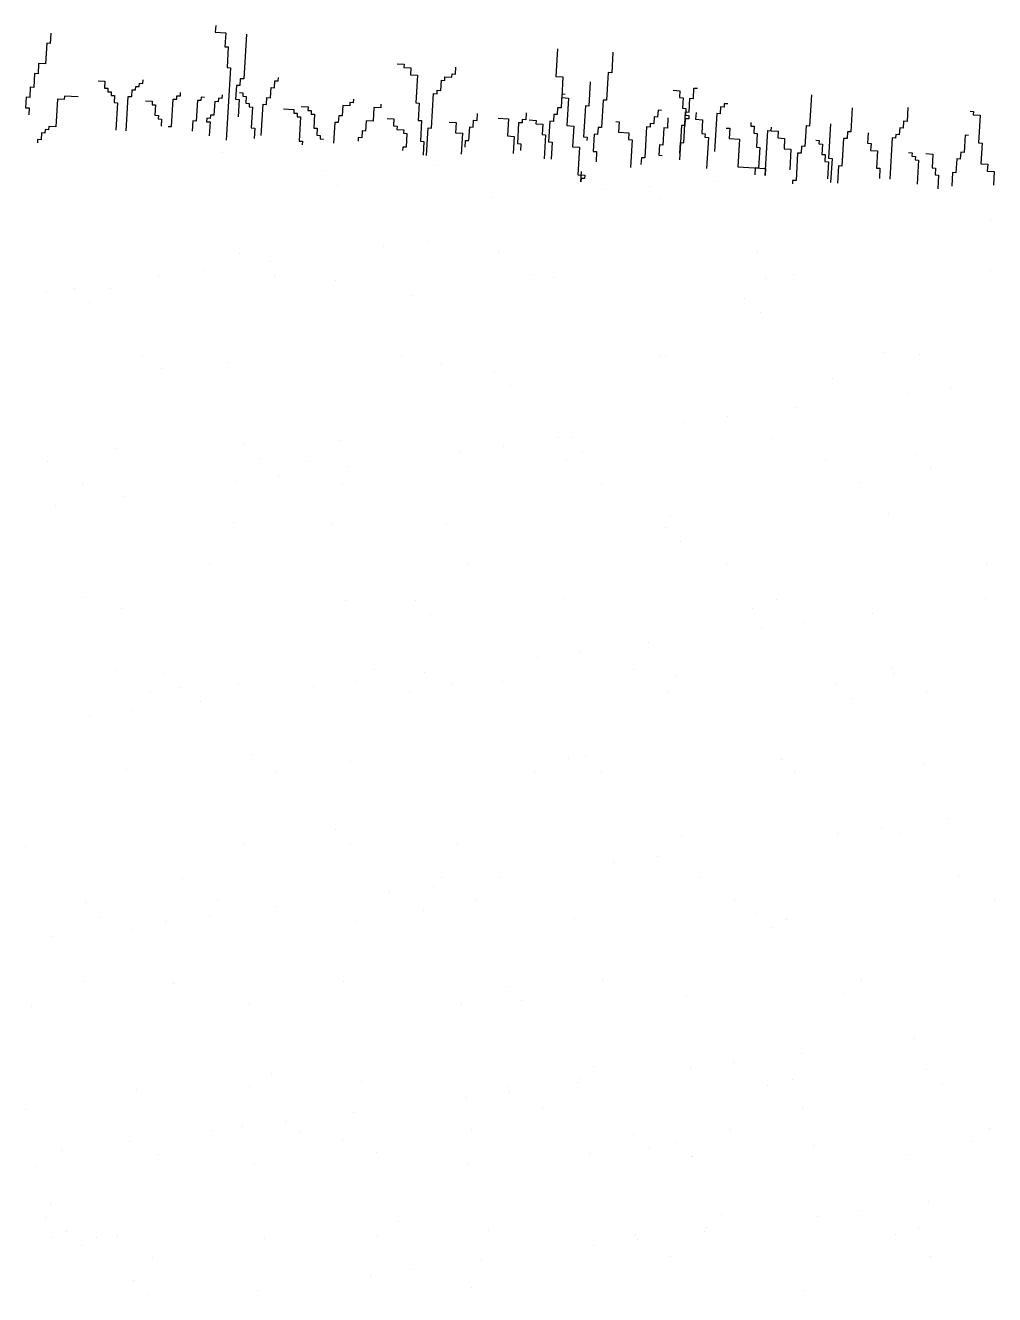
# Model space of a CAD drawing. Extents: x -45948 to -32738, y 12741 to 19047.
# Drawn here: x -41128.9 to -40895.9, y 17492.4 to 17797.6 of the extents above; entities that cross this region are included whole.
import ezdxf

# ---------------------------------------------------------------- set-up
doc = ezdxf.new("R2010")
doc.units = 0
doc.layers.add('TREE', color=3, linetype='CONTINUOUS')

msp = doc.modelspace()

# ---------------------------------------------------------------- linework, layer by layer
at = {"layer": 'TREE', "linetype": 'CONTINUOUS'}
for p, q in [((-41083.13928, 17797.57539), (-41083.23674, 17795.91641)), ((-41122.77156, 17795.74231), (-41122.91776, 17793.25384)), ((-41083.23674, 17795.91641), (-41080.74509, 17795.77002)), ((-41080.74509, 17795.77002), (-41080.94, 17792.45235)), ((-41075.76119, 17795.47722), (-41076.39467, 17784.6947)), ((-41123.74871, 17793.30265), (-41124.04107, 17788.32629)), ((-41122.91776, 17793.25384), (-41123.74871, 17793.30265)), ((-41080.94, 17792.45235), (-41080.10906, 17792.40353)), ((-41080.10906, 17792.40353), (-41080.40144, 17787.42687)), ((-41000.95754, 17791.91485), (-41001.34737, 17785.2795)), ((-40987.66774, 17791.13407), (-40987.96012, 17786.15741)), ((-41125.70237, 17788.42389), (-41125.84856, 17785.93542)), ((-41124.04107, 17788.32629), (-41125.70237, 17788.42389)), ((-41079.57108, 17787.37809), (-41080.59438, 17769.96022)), ((-41080.40144, 17787.42687), (-41079.57108, 17787.37809)), ((-41039.50676, 17788.35343), (-41037.84546, 17788.25583)), ((-41037.84546, 17788.25583), (-41037.89418, 17787.42663)), ((-41037.89418, 17787.42663), (-41036.23288, 17787.32903)), ((-41036.23288, 17787.32903), (-41036.33035, 17785.67004)), ((-41025.48405, 17785.86518), (-41025.3866, 17787.52387)), ((-41126.67892, 17785.9842), (-41126.87383, 17782.66653)), ((-41125.84856, 17785.93542), (-41126.67892, 17785.9842)), ((-41111.42636, 17784.25605), (-41109.76506, 17784.15845)), ((-41100.6288, 17783.62169), (-41100.58008, 17784.45089)), ((-41077.22561, 17784.74352), (-41077.32307, 17783.08454)), ((-41076.39467, 17784.6947), (-41077.22561, 17784.74352)), ((-41069.01658, 17782.59653), (-41068.91912, 17784.25551)), ((-41068.91912, 17784.25551), (-41068.08876, 17784.20673)), ((-41068.08876, 17784.20673), (-41068.04003, 17785.03622)), ((-41036.33035, 17785.67004), (-41034.66963, 17785.57248)), ((-41034.66963, 17785.57248), (-41035.05946, 17778.93713)), ((-41029.0503, 17781.91321), (-41028.90412, 17784.4014)), ((-41028.90412, 17784.4014), (-41028.07317, 17784.35258)), ((-41028.07317, 17784.35258), (-41028.02444, 17785.18207)), ((-41028.02444, 17785.18207), (-41026.36314, 17785.08447)), ((-41026.36314, 17785.08447), (-41026.31441, 17785.91396)), ((-41026.31441, 17785.91396), (-41025.48405, 17785.86518)), ((-41001.34737, 17785.2795), (-40999.68607, 17785.1819)), ((-40999.68607, 17785.1819), (-40999.97845, 17780.20524)), ((-40988.79106, 17786.20623), (-40989.18089, 17779.57088)), ((-40987.96012, 17786.15741), (-40988.79106, 17786.20623)), ((-41127.70478, 17782.71534), (-41127.85096, 17780.22716)), ((-41126.87383, 17782.66653), (-41127.70478, 17782.71534)), ((-41109.76506, 17784.15845), (-41109.86252, 17782.49946)), ((-41109.86252, 17782.49946), (-41109.03217, 17782.45068)), ((-41109.03217, 17782.45068), (-41109.0809, 17781.62119)), ((-41109.0809, 17781.62119), (-41108.25054, 17781.5724)), ((-41108.25054, 17781.5724), (-41108.29928, 17780.74291)), ((-41103.31538, 17780.45011), (-41103.21792, 17782.10909)), ((-41103.21792, 17782.10909), (-41102.38697, 17782.06027)), ((-41102.38697, 17782.06027), (-41102.33824, 17782.88977)), ((-41102.33824, 17782.88977), (-41101.50789, 17782.84098)), ((-41101.50789, 17782.84098), (-41101.45915, 17783.67047)), ((-41101.45915, 17783.67047), (-41100.6288, 17783.62169)), ((-41091.63815, 17780.59642), (-41091.58941, 17781.42592)), ((-41078.15343, 17783.13332), (-41078.34834, 17779.81565)), ((-41077.32307, 17783.08454), (-41078.15343, 17783.13332)), ((-41077.42052, 17781.42585), (-41076.58958, 17781.37703)), ((-41076.58958, 17781.37703), (-41076.63831, 17780.54754)), ((-41069.9937, 17780.15716), (-41069.84752, 17782.64535)), ((-41069.84752, 17782.64535), (-41069.01658, 17782.59653)), ((-41031.24704, 17772.88696), (-41030.75974, 17781.18129)), ((-41030.75974, 17781.18129), (-41029.92939, 17781.1325)), ((-41029.92939, 17781.1325), (-41029.88065, 17781.962)), ((-41029.88065, 17781.962), (-41029.0503, 17781.91321)), ((-40993.0902, 17783.96203), (-40993.43131, 17778.15588)), ((-40973.20452, 17781.96139), (-40971.54322, 17781.86379)), ((-40971.54322, 17781.86379), (-40971.64069, 17780.20481)), ((-40968.31809, 17780.0096), (-40968.17189, 17782.49808)), ((-40968.17189, 17782.49808), (-40967.34154, 17782.44929)), ((-41128.68131, 17780.27594), (-41128.82749, 17777.78776)), ((-41127.85096, 17780.22716), (-41128.68131, 17780.27594)), ((-41121.20576, 17779.83675), (-41121.59559, 17773.20141)), ((-41119.54447, 17779.73915), (-41121.20576, 17779.83675)), ((-41119.49573, 17780.56865), (-41119.54447, 17779.73915)), ((-41116.17372, 17780.37348), (-41119.49573, 17780.56865)), ((-41108.29928, 17780.74291), (-41107.46834, 17780.69409)), ((-41107.46834, 17780.69409), (-41107.56578, 17779.0354)), ((-41107.56578, 17779.0354), (-41106.73543, 17778.98662)), ((-41106.73543, 17778.98662), (-41107.12525, 17772.35127)), ((-41104.63301, 17772.20485), (-41104.14574, 17780.49889)), ((-41104.14574, 17780.49889), (-41103.31538, 17780.45011)), ((-41100.0415, 17779.42571), (-41098.3802, 17779.3281)), ((-41098.3802, 17779.3281), (-41098.42894, 17778.49861)), ((-41098.42894, 17778.49861), (-41097.59858, 17778.44983)), ((-41097.59858, 17778.44983), (-41097.74476, 17775.96165)), ((-41093.738, 17773.22918), (-41093.34818, 17779.86453)), ((-41093.34818, 17779.86453), (-41092.51724, 17779.81571)), ((-41092.51724, 17779.81571), (-41092.4685, 17780.64521)), ((-41092.4685, 17780.64521), (-41091.63815, 17780.59642)), ((-41087.53393, 17779.52294), (-41087.82629, 17774.54658)), ((-41086.70298, 17779.47413), (-41087.53393, 17779.52294)), ((-41086.65425, 17780.30362), (-41086.70298, 17779.47413)), ((-41085.82389, 17780.25484), (-41086.65425, 17780.30362)), ((-41083.38097, 17779.27896), (-41083.57589, 17775.96128)), ((-41082.55003, 17779.23014), (-41083.38097, 17779.27896)), ((-41082.5013, 17780.05963), (-41082.55003, 17779.23014)), ((-41081.67094, 17780.01085), (-41082.5013, 17780.05963)), ((-41081.62221, 17780.84034), (-41081.67094, 17780.01085)), ((-41078.34834, 17779.81565), (-41077.51799, 17779.76686)), ((-41077.51799, 17779.76686), (-41077.76163, 17775.6197)), ((-41076.63831, 17780.54754), (-41075.80796, 17780.49875)), ((-41075.80796, 17780.49875), (-41075.90542, 17778.83977)), ((-41075.90542, 17778.83977), (-41075.07448, 17778.79095)), ((-41075.07448, 17778.79095), (-41075.1232, 17777.96175)), ((-41072.19103, 17771.13094), (-41071.75247, 17778.59578)), ((-41071.75247, 17778.59578), (-41070.92153, 17778.54696)), ((-41070.92153, 17778.54696), (-41070.82406, 17780.20595)), ((-41070.82406, 17780.20595), (-41069.9937, 17780.15716)), ((-41052.59968, 17778.30291), (-41052.74586, 17775.81473)), ((-41050.93838, 17778.20531), (-41052.59968, 17778.30291)), ((-41050.88965, 17779.0348), (-41050.93838, 17778.20531)), ((-41050.05871, 17778.98598), (-41050.88965, 17779.0348)), ((-41050.00998, 17779.81547), (-41050.05871, 17778.98598)), ((-41043.4141, 17778.59561), (-41043.46283, 17777.76612)), ((-41035.05946, 17778.93713), (-41034.22852, 17778.88831)), ((-41034.22852, 17778.88831), (-41034.47217, 17774.74114)), ((-40999.92972, 17781.03473), (-41000.12463, 17777.71706)), ((-40999.97845, 17780.20524), (-40998.31774, 17780.10767)), ((-40999.09936, 17780.98595), (-40999.92972, 17781.03473)), ((-40998.31774, 17780.10767), (-40998.70757, 17773.47232)), ((-40994.26167, 17778.20467), (-40994.70023, 17770.73983)), ((-40993.43131, 17778.15588), (-40994.26167, 17778.20467)), ((-40990.01125, 17779.61966), (-40990.40108, 17772.98431)), ((-40989.18089, 17779.57088), (-40990.01125, 17779.61966)), ((-40971.64069, 17780.20481), (-40970.80975, 17780.15599)), ((-40970.80975, 17780.15599), (-40970.95593, 17777.66781)), ((-40969.34336, 17776.74071), (-40969.14845, 17780.05839)), ((-40969.14845, 17780.05839), (-40968.31809, 17780.0096)), ((-40960.89126, 17778.74121), (-40960.93999, 17777.91172)), ((-40960.0609, 17778.69243), (-40960.89126, 17778.74121)), ((-40939.93099, 17780.83892), (-40940.36955, 17773.37408)), ((-41128.82749, 17777.78776), (-41127.99714, 17777.73898)), ((-41127.99714, 17777.73898), (-41128.0946, 17776.07999)), ((-41097.74476, 17775.96165), (-41096.91382, 17775.91283)), ((-41096.91382, 17775.91283), (-41096.96255, 17775.08334)), ((-41096.96255, 17775.08334), (-41096.13219, 17775.03455)), ((-41085.28531, 17775.22965), (-41085.33405, 17774.40016)), ((-41084.45496, 17775.18087), (-41085.28531, 17775.22965)), ((-41084.40624, 17776.01007), (-41084.45496, 17775.18087)), ((-41083.57589, 17775.96128), (-41084.40624, 17776.01007)), ((-41075.1232, 17777.96175), (-41074.29284, 17777.91297)), ((-41074.29284, 17777.91297), (-41074.58522, 17772.93631)), ((-41066.81729, 17777.47378), (-41064.32563, 17777.32739)), ((-41064.32563, 17777.32739), (-41064.37437, 17776.4979)), ((-41064.37437, 17776.4979), (-41063.54343, 17776.44908)), ((-41063.54343, 17776.44908), (-41063.59216, 17775.61959)), ((-41063.59216, 17775.61959), (-41062.7618, 17775.57081)), ((-41062.7618, 17775.57081), (-41063.1029, 17769.76495)), ((-41062.61562, 17778.05899), (-41060.95432, 17777.96139)), ((-41060.95432, 17777.96139), (-41061.00304, 17777.13219)), ((-41061.00304, 17777.13219), (-41060.1721, 17777.08337)), ((-41060.1721, 17777.08337), (-41060.22083, 17776.25388)), ((-41060.22083, 17776.25388), (-41059.39047, 17776.2051)), ((-41059.39047, 17776.2051), (-41059.58539, 17772.88742)), ((-41053.57622, 17775.86351), (-41053.67369, 17774.20453)), ((-41052.74586, 17775.81473), (-41053.57622, 17775.86351)), ((-41045.12413, 17777.86372), (-41045.31905, 17774.54604)), ((-41043.46283, 17777.76612), (-41045.12413, 17777.86372)), ((-41041.94772, 17775.18033), (-41040.28642, 17775.08273)), ((-41040.28642, 17775.08273), (-41040.38388, 17773.42375)), ((-41020.30328, 17774.74107), (-41020.20583, 17776.39976)), ((-41015.27067, 17775.27747), (-41012.77901, 17775.13108)), ((-41012.77901, 17775.13108), (-41013.02264, 17770.98421)), ((-41008.52859, 17776.54608), (-41008.62606, 17774.8871)), ((-41001.8834, 17776.15567), (-41001.98086, 17774.49669)), ((-41001.05304, 17776.10689), (-41001.8834, 17776.15567)), ((-41000.95558, 17777.76587), (-41001.05304, 17776.10689)), ((-41000.12463, 17777.71706), (-41000.95558, 17777.76587)), ((-40977.7473, 17775.57003), (-40977.84477, 17773.91105)), ((-40976.91636, 17775.52121), (-40977.7473, 17775.57003)), ((-40976.81891, 17777.1799), (-40976.91636, 17775.52121)), ((-40975.98856, 17777.13112), (-40976.81891, 17777.1799)), ((-40974.42471, 17775.37483), (-40974.5709, 17772.88635)), ((-40970.95593, 17777.66781), (-40970.12557, 17777.61902)), ((-40970.61286, 17769.32469), (-40970.1743, 17776.78953)), ((-40970.27175, 17775.13084), (-40970.36922, 17773.47186)), ((-40969.44081, 17775.08202), (-40970.27175, 17775.13084)), ((-40970.12557, 17777.61902), (-40970.22302, 17775.96033)), ((-40970.22302, 17775.96033), (-40969.39208, 17775.91151)), ((-40970.1743, 17776.78953), (-40969.34336, 17776.74071)), ((-40969.39208, 17775.91151), (-40969.44081, 17775.08202)), ((-40967.68265, 17776.64314), (-40967.7801, 17774.98445)), ((-40962.69875, 17776.35034), (-40963.23476, 17767.22681)), ((-40961.8684, 17776.30156), (-40962.69875, 17776.35034)), ((-40961.77093, 17777.96054), (-40961.8684, 17776.30156)), ((-40960.93999, 17777.91172), (-40961.77093, 17777.96054)), ((-40930.10998, 17777.76487), (-40930.45108, 17771.95901)), ((-40916.77145, 17777.81358), (-40916.96636, 17774.49591)), ((-40901.82094, 17776.93524), (-40900.98999, 17776.88642)), ((-40900.98999, 17776.88642), (-40901.03873, 17776.05693)), ((-40901.03873, 17776.05693), (-40899.37743, 17775.95933)), ((-40899.37743, 17775.95933), (-40899.76726, 17769.32398)), ((-41124.13598, 17772.5183), (-41124.18471, 17771.68881)), ((-41123.30562, 17772.46952), (-41124.13598, 17772.5183)), ((-41123.25689, 17773.29901), (-41123.30562, 17772.46952)), ((-41121.59559, 17773.20141), (-41123.25689, 17773.29901)), ((-41096.13219, 17775.03455), (-41096.22966, 17773.37557)), ((-41094.56836, 17773.27797), (-41093.738, 17773.22918)), ((-41088.65664, 17774.59536), (-41088.80284, 17772.10689)), ((-41087.82629, 17774.54658), (-41088.65664, 17774.59536)), ((-41085.33405, 17774.40016), (-41084.50369, 17774.35138)), ((-41084.50369, 17774.35138), (-41084.6986, 17771.0337)), ((-41074.58522, 17772.93631), (-41073.75428, 17772.88749)), ((-41073.75428, 17772.88749), (-41073.90046, 17770.39931)), ((-41059.58539, 17772.88742), (-41058.75503, 17772.83864)), ((-41058.75503, 17772.83864), (-41058.85249, 17771.17966)), ((-41054.50404, 17774.25331), (-41054.7964, 17769.27694)), ((-41053.67369, 17774.20453), (-41054.50404, 17774.25331)), ((-41047.95688, 17772.20425), (-41048.05435, 17770.54526)), ((-41047.12653, 17772.15546), (-41047.95688, 17772.20425)), ((-41046.98034, 17774.64365), (-41047.12653, 17772.15546)), ((-41045.31905, 17774.54604), (-41046.98034, 17774.64365)), ((-41040.38388, 17773.42375), (-41039.55353, 17773.37496)), ((-41039.55353, 17773.37496), (-41039.60224, 17772.54577)), ((-41039.60224, 17772.54577), (-41037.94094, 17772.44816)), ((-41037.94094, 17772.44816), (-41037.98968, 17771.61867)), ((-41034.47217, 17774.74114), (-41033.64181, 17774.69236)), ((-41033.64181, 17774.69236), (-41033.93419, 17769.7157)), ((-41032.46781, 17766.30043), (-41032.07798, 17772.93577)), ((-41032.07798, 17772.93577), (-41031.24704, 17772.88696)), ((-41026.99662, 17774.30195), (-41025.33532, 17774.20435)), ((-41025.33532, 17774.20435), (-41025.4815, 17771.71617)), ((-41022.25695, 17769.86202), (-41022.06204, 17773.17969)), ((-41022.06204, 17773.17969), (-41021.2311, 17773.13087)), ((-41021.2311, 17773.13087), (-41021.13363, 17774.78986)), ((-41021.13363, 17774.78986), (-41020.30328, 17774.74107)), ((-41010.33607, 17774.1555), (-41010.62845, 17769.17884)), ((-41009.50513, 17774.10668), (-41010.33607, 17774.1555)), ((-41009.45641, 17774.93588), (-41009.50513, 17774.10668)), ((-41008.62606, 17774.8871), (-41009.45641, 17774.93588)), ((-41007.79511, 17774.83828), (-41006.13382, 17774.74068)), ((-41006.13382, 17774.74068), (-41006.18253, 17773.91148)), ((-41006.18253, 17773.91148), (-41004.52182, 17773.81391)), ((-41004.52182, 17773.81391), (-41004.66802, 17771.32543)), ((-41002.81181, 17774.54551), (-41003.10417, 17769.56914)), ((-41001.98086, 17774.49669), (-41002.81181, 17774.54551)), ((-40998.70757, 17773.47232), (-40997.04627, 17773.37472)), ((-40997.04627, 17773.37472), (-40997.33865, 17768.39806)), ((-40991.23202, 17773.03313), (-40991.32948, 17771.37415)), ((-40990.40108, 17772.98431), (-40991.23202, 17773.03313)), ((-40986.98162, 17774.44784), (-40986.15067, 17774.39902)), ((-40986.15067, 17774.39902), (-40986.29686, 17771.91084)), ((-40979.5548, 17773.17915), (-40979.99336, 17765.71431)), ((-40978.72386, 17773.13034), (-40979.5548, 17773.17915)), ((-40978.67512, 17773.95983), (-40978.72386, 17773.13034)), ((-40977.84477, 17773.91105), (-40978.67512, 17773.95983)), ((-40975.40126, 17772.93513), (-40975.64489, 17768.78826)), ((-40974.5709, 17772.88635), (-40975.40126, 17772.93513)), ((-40971.19957, 17773.52064), (-40971.68687, 17765.22631)), ((-40970.36922, 17773.47186), (-40971.19957, 17773.52064)), ((-40967.7801, 17774.98445), (-40966.1188, 17774.88685)), ((-40966.1188, 17774.88685), (-40966.31371, 17771.56918)), ((-40960.40201, 17772.88628), (-40959.57107, 17772.83746)), ((-40959.57107, 17772.83746), (-40959.71725, 17770.34928)), ((-40954.4903, 17774.20368), (-40954.53903, 17773.37418)), ((-40954.53903, 17773.37418), (-40953.70809, 17773.32537)), ((-40953.70809, 17773.32537), (-40953.80555, 17771.66638)), ((-40951.06828, 17761.51819), (-40950.43481, 17772.30071)), ((-40950.43481, 17772.30071), (-40949.60387, 17772.25189)), ((-40949.60387, 17772.25189), (-40949.55513, 17773.08138)), ((-40949.60387, 17772.25189), (-40947.94257, 17772.15429)), ((-40947.94257, 17772.15429), (-40948.04002, 17770.4956)), ((-40941.20049, 17773.4229), (-40941.49287, 17768.44624)), ((-40940.36955, 17773.37408), (-40941.20049, 17773.4229)), ((-40935.33751, 17773.9108), (-40935.8248, 17765.61647)), ((-40931.28202, 17772.00783), (-40931.37949, 17770.34885)), ((-40930.45108, 17771.95901), (-40931.28202, 17772.00783)), ((-40918.72511, 17772.93482), (-40918.82258, 17771.27584)), ((-40917.89475, 17772.88604), (-40918.72511, 17772.93482)), ((-40917.79731, 17774.54473), (-40917.89475, 17772.88604)), ((-40916.96636, 17774.49591), (-40917.79731, 17774.54473)), ((-41125.94346, 17770.12772), (-41125.99219, 17769.29823)), ((-41125.1131, 17770.07893), (-41125.94346, 17770.12772)), ((-41125.01565, 17771.73763), (-41125.1131, 17770.07893)), ((-41124.18471, 17771.68881), (-41125.01565, 17771.73763)), ((-41063.1029, 17769.76495), (-41062.27195, 17769.71613)), ((-41062.27195, 17769.71613), (-41062.32069, 17768.88664)), ((-41058.85249, 17771.17966), (-41058.02155, 17771.13084)), ((-41058.02155, 17771.13084), (-41058.07029, 17770.30135)), ((-41058.07029, 17770.30135), (-41057.23993, 17770.25256)), ((-41048.8847, 17770.59405), (-41048.93344, 17769.76455)), ((-41048.05435, 17770.54526), (-41048.8847, 17770.59405)), ((-41037.98968, 17771.61867), (-41037.15874, 17771.56985)), ((-41037.15874, 17771.56985), (-41037.35365, 17768.25218)), ((-41033.93419, 17769.7157), (-41033.10325, 17769.66688)), ((-41033.10325, 17769.66688), (-41033.29816, 17766.34921)), ((-41025.4815, 17771.71617), (-41023.82079, 17771.6186)), ((-41023.82079, 17771.6186), (-41024.11317, 17766.64194)), ((-41023.18478, 17768.25182), (-41023.08731, 17769.9108)), ((-41023.08731, 17769.9108), (-41022.25695, 17769.86202)), ((-41013.02264, 17770.98421), (-41011.36134, 17770.88661)), ((-41011.36134, 17770.88661), (-41011.60499, 17766.73944)), ((-41010.62845, 17769.17884), (-41009.79751, 17769.13002)), ((-41009.79751, 17769.13002), (-41009.89497, 17767.47104)), ((-41004.66802, 17771.32543), (-41003.83708, 17771.27662)), ((-41003.83708, 17771.27662), (-41004.17817, 17765.47076)), ((-41003.10417, 17769.56914), (-41002.27323, 17769.52032)), ((-41002.27323, 17769.52032), (-41002.51687, 17765.37316)), ((-40994.70023, 17770.73983), (-40993.86987, 17770.69104)), ((-40993.86987, 17770.69104), (-40993.91859, 17769.86184)), ((-40992.15984, 17771.42293), (-40992.40349, 17767.27577)), ((-40991.32948, 17771.37415), (-40992.15984, 17771.42293)), ((-40986.29686, 17771.91084), (-40983.8052, 17771.76445)), ((-40983.8052, 17771.76445), (-40983.90267, 17770.10547)), ((-40983.90267, 17770.10547), (-40983.07172, 17770.05665)), ((-40983.07172, 17770.05665), (-40983.46155, 17763.4213)), ((-40971.5894, 17766.88529), (-40971.44322, 17769.37347)), ((-40971.44322, 17769.37347), (-40970.61286, 17769.32469)), ((-40966.31371, 17771.56918), (-40965.48277, 17771.52036)), ((-40965.48277, 17771.52036), (-40965.5315, 17770.69087)), ((-40965.5315, 17770.69087), (-40964.70115, 17770.64209)), ((-40964.70115, 17770.64209), (-40965.13971, 17763.17724)), ((-40959.71725, 17770.34928), (-40957.2256, 17770.2029)), ((-40957.2256, 17770.2029), (-40957.61542, 17763.56755)), ((-40953.80555, 17771.66638), (-40952.9752, 17771.6176)), ((-40952.9752, 17771.6176), (-40953.17011, 17768.29993)), ((-40948.04002, 17770.4956), (-40946.37872, 17770.39799)), ((-40946.37872, 17770.39799), (-40946.52492, 17767.90952)), ((-40938.90375, 17769.95884), (-40938.07281, 17769.91002)), ((-40938.07281, 17769.91002), (-40938.12154, 17769.08053)), ((-40938.12154, 17769.08053), (-40937.29119, 17769.03175)), ((-40937.29119, 17769.03175), (-40937.43737, 17766.54356)), ((-40932.20984, 17770.39763), (-40932.59967, 17763.76228)), ((-40931.37949, 17770.34885), (-40932.20984, 17770.39763)), ((-40926.29813, 17771.71503), (-40926.44431, 17769.22684)), ((-40926.44431, 17769.22684), (-40925.61395, 17769.17806)), ((-40925.61395, 17769.17806), (-40925.71142, 17767.51908)), ((-40920.53261, 17770.54395), (-40921.11735, 17760.59092)), ((-40919.70225, 17770.49516), (-40920.53261, 17770.54395)), ((-40919.65352, 17771.32466), (-40919.70225, 17770.49516)), ((-40918.82258, 17771.27584), (-40919.65352, 17771.32466)), ((-40902.99239, 17771.17817), (-40903.23603, 17767.031)), ((-40902.16203, 17771.12938), (-40902.99239, 17771.17817)), ((-40899.76726, 17769.32398), (-40898.9369, 17769.2752)), ((-40898.9369, 17769.2752), (-40899.22926, 17764.29883)), ((-41081.6015, 17767.10568), (-41081.6015, 17767.10568)), ((-41038.18459, 17768.301), (-41038.23332, 17767.47151)), ((-41037.35365, 17768.25218), (-41038.18459, 17768.301)), ((-40997.33865, 17768.39806), (-40995.67735, 17768.30046)), ((-40995.67735, 17768.30046), (-40996.06718, 17761.66511)), ((-40992.40349, 17767.27577), (-40991.57313, 17767.22698)), ((-40991.57313, 17767.22698), (-40991.71931, 17764.7388)), ((-40976.47583, 17768.83708), (-40976.62203, 17766.3486)), ((-40976.62203, 17766.3486), (-40975.79109, 17766.29979)), ((-40975.64489, 17768.78826), (-40976.47583, 17768.83708)), ((-40953.17011, 17768.29993), (-40952.33917, 17768.25111)), ((-40952.33917, 17768.25111), (-40952.63153, 17763.27474)), ((-40946.52492, 17767.90952), (-40944.8642, 17767.81195)), ((-40944.8642, 17767.81195), (-40945.15656, 17762.83559)), ((-40943.25162, 17766.88515), (-40943.64146, 17760.24951)), ((-40942.42068, 17766.83633), (-40943.25162, 17766.88515)), ((-40942.32323, 17768.49502), (-40942.42068, 17766.83633)), ((-40941.49287, 17768.44624), (-40942.32323, 17768.49502)), ((-40937.43737, 17766.54356), (-40936.60643, 17766.49475)), ((-40936.60643, 17766.49475), (-40936.70389, 17764.83576)), ((-40925.71142, 17767.51908), (-40924.05012, 17767.42148)), ((-40924.05012, 17767.42148), (-40924.29376, 17763.27431)), ((-40916.57457, 17766.98229), (-40915.74363, 17766.93347)), ((-40915.74363, 17766.93347), (-40915.79236, 17766.10398)), ((-40915.79236, 17766.10398), (-40914.962, 17766.05519)), ((-40914.962, 17766.05519), (-40915.01072, 17765.22599)), ((-40912.42161, 17766.7383), (-40910.76032, 17766.6407)), ((-40910.76032, 17766.6407), (-40910.95523, 17763.32302)), ((-40904.06639, 17767.07978), (-40904.16386, 17765.4208)), ((-40903.23603, 17767.031), (-40904.06639, 17767.07978)), ((-41030.54216, 17763.86014), (-41030.54216, 17763.86014)), ((-40980.82372, 17765.7631), (-40980.92116, 17764.10441)), ((-40979.99336, 17765.71431), (-40980.82372, 17765.7631)), ((-40957.61542, 17763.56755), (-40950.97082, 17763.17718)), ((-40953.46247, 17763.32356), (-40953.55994, 17761.66458)), ((-40952.63153, 17763.27474), (-40953.46247, 17763.32356)), ((-40950.97082, 17763.17718), (-40951.06828, 17761.51819)), ((-40936.70389, 17764.83576), (-40935.87354, 17764.78698)), ((-40935.87354, 17764.78698), (-40936.11718, 17760.63981)), ((-40935.8248, 17765.61647), (-40934.99386, 17765.56765)), ((-40934.99386, 17765.56765), (-40935.33497, 17759.7615)), ((-40933.43003, 17763.81107), (-40933.67367, 17759.6639)), ((-40932.59967, 17763.76228), (-40933.43003, 17763.81107)), ((-40924.29376, 17763.27431), (-40923.46282, 17763.22549)), ((-40923.46282, 17763.22549), (-40923.609, 17760.73731)), ((-40915.01072, 17765.22599), (-40914.18036, 17765.17721)), ((-40914.18036, 17765.17721), (-40914.52147, 17759.37106)), ((-40910.95523, 17763.32302), (-40910.12429, 17763.27421)), ((-40910.12429, 17763.27421), (-40910.22175, 17761.61522)), ((-40904.9948, 17765.46962), (-40905.18971, 17762.15194)), ((-40904.16386, 17765.4208), (-40904.9948, 17765.46962)), ((-40899.22926, 17764.29883), (-40897.56796, 17764.20123)), ((-40897.56796, 17764.20123), (-40897.66543, 17762.54225)), ((-41057.44902, 17762.57075), (-41057.44902, 17762.57075)), ((-40996.06718, 17761.66511), (-40994.40588, 17761.56751)), ((-40995.3337, 17759.95731), (-40995.1875, 17762.44579)), ((-40995.28497, 17760.7868), (-40995.3337, 17759.95731)), ((-40994.45461, 17760.73802), (-40995.28497, 17760.7868)), ((-40994.40588, 17761.56751), (-40994.45461, 17760.73802)), ((-40962.61657, 17760.04267), (-40962.61657, 17760.04267)), ((-40944.47182, 17760.29829), (-40944.52054, 17759.46909)), ((-40943.64146, 17760.24951), (-40944.47182, 17760.29829)), ((-40910.22175, 17761.61522), (-40909.3914, 17761.56644)), ((-40909.3914, 17761.56644), (-40909.58631, 17758.24876)), ((-40906.02007, 17762.20073), (-40906.21498, 17758.88305)), ((-40905.18971, 17762.15194), (-40906.02007, 17762.20073)), ((-40897.66543, 17762.54225), (-40896.00413, 17762.44464)), ((-40896.00413, 17762.44464), (-40896.19904, 17759.12697)), ((-41053.96709, 17758.98241), (-41053.96709, 17758.98241)), ((-40989.44646, 17758.10172), (-40989.44646, 17758.10172)), ((-40978.97383, 17758.85934), (-40978.97383, 17758.85934)), ((-41016.77504, 17756.12469), (-41016.77504, 17756.12469)), ((-40976.48385, 17756.04262), (-40976.48385, 17756.04262)), ((-40896.63291, 17750.66275), (-40896.63291, 17750.66275)), ((-41032.34943, 17745.70857), (-41032.34943, 17745.70857)), ((-41077.36665, 17742.82476), (-41077.36665, 17742.82476)), ((-41042.7596, 17744.33805), (-41042.7596, 17744.33805)), ((-41015.08381, 17742.93794), (-41015.08381, 17742.93794)), ((-40952.80097, 17743.05112), (-40952.80097, 17743.05112)), ((-41086.18488, 17738.621), (-41086.18488, 17738.621)), ((-41069.92519, 17740.76163), (-41069.92519, 17740.76163)), ((-40896.87329, 17738.62609), (-40896.87329, 17738.62609)), ((-41096.59505, 17737.25048), (-41096.59505, 17737.25048)), ((-41068.93273, 17737.45176), (-41068.93273, 17737.45176)), ((-41054.40477, 17736.25755), (-41054.40477, 17736.25755)), ((-41006.6499, 17737.56494), (-41006.6499, 17737.56494)), ((-41002.05295, 17736.92531), (-41002.05295, 17736.92531)), ((-40950.89116, 17736.67993), (-40950.89116, 17736.67993)), ((-40944.36706, 17737.67813), (-40944.36706, 17737.67813)), ((-41123.76064, 17733.67406), (-41123.76064, 17733.67406)), ((-41117.19428, 17734.34516), (-41117.19428, 17734.34516)), ((-41108.42264, 17734.31139), (-41108.42264, 17734.31139)), ((-41035.98562, 17732.5768), (-41035.98562, 17732.5768)), ((-41113.50789, 17730.96721), (-41113.50789, 17730.96721)), ((-40955.9566, 17731.88937), (-40955.9566, 17731.88937)), ((-40952.27021, 17728.51142), (-40952.27021, 17728.51142)), ((-41100.85348, 17717.9958), (-41100.85348, 17717.9958)), ((-41038.57064, 17718.10898), (-41038.57064, 17718.10898)), ((-40976.28781, 17718.22216), (-40976.28781, 17718.22216)), ((-40975.0091, 17718.17359), (-40975.0091, 17718.17359)), ((-40922.65728, 17718.84135), (-40922.65728, 17718.84135)), ((-40914.00497, 17718.33534), (-40914.00497, 17718.33534)), ((-41096.10815, 17715.02328), (-41096.10815, 17715.02328)), ((-41080.18876, 17716.47281), (-41080.18876, 17716.47281)), ((-41029.02696, 17716.22743), (-41029.02696, 17716.22743)), ((-41016.07913, 17714.33586), (-41016.07913, 17714.33586)), ((-41012.39274, 17710.95791), (-41012.39274, 17710.95791)), ((-40934.87046, 17712.56749), (-40934.87046, 17712.56749)), ((-40916.64876, 17709.15784), (-40916.64876, 17709.15784)), ((-40906.23859, 17710.52837), (-40906.23859, 17710.52837)), ((-40943.81435, 17705.58143), (-40943.81435, 17705.58143)), ((-40970.48422, 17702.07027), (-40970.48422, 17702.07027)), ((-40960.07405, 17703.4408), (-40960.07405, 17703.4408)), ((-41107.16277, 17695.77492), (-41107.16277, 17695.77492)), ((-41076.20166, 17696.78235), (-41076.20166, 17696.78235)), ((-41053.14491, 17697.72108), (-41053.14491, 17697.72108)), ((-41013.9095, 17696.35322), (-41013.9095, 17696.35322)), ((-41000.79308, 17698.38884), (-41000.79308, 17698.38884)), ((-40997.64981, 17698.49385), (-40997.64981, 17698.49385)), ((-40949.63129, 17698.14346), (-40949.63129, 17698.14346)), ((-41072.51527, 17693.4044), (-41072.51527, 17693.4044)), ((-41061.21408, 17692.74271), (-41061.21408, 17692.74271)), ((-41024.31968, 17694.9827), (-41024.31968, 17694.9827)), ((-40998.93124, 17692.8559), (-40998.93124, 17692.8559)), ((-40994.993, 17695.01398), (-40994.993, 17695.01398)), ((-40936.64841, 17692.96908), (-40936.64841, 17692.96908)), ((-40914.96398, 17694.32656), (-40914.96398, 17694.32656)), ((-41123.49692, 17692.62953), (-41123.49692, 17692.62953)), ((-41051.48526, 17691.40628), (-41051.48526, 17691.40628)), ((-40911.27759, 17690.9486), (-40911.27759, 17690.9486)), ((-41115.063, 17687.25654), (-41115.063, 17687.25654)), ((-41078.15513, 17687.89513), (-41078.15513, 17687.89513)), ((-41067.74496, 17689.26565), (-41067.74496, 17689.26565)), ((-41052.78017, 17687.36972), (-41052.78017, 17687.36972)), ((-40990.49733, 17687.4829), (-40990.49733, 17687.4829)), ((-40928.21449, 17687.59608), (-40928.21449, 17687.59608)), ((-41105.32072, 17684.31871), (-41105.32072, 17684.31871)), ((-41121.58042, 17682.17808), (-41121.58042, 17682.17808)), ((-41078.92889, 17677.93633), (-41078.92889, 17677.93633)), ((-41055.11553, 17677.46047), (-41055.11553, 17677.46047)), ((-41027.7671, 17677.69095), (-41027.7671, 17677.69095)), ((-40973.74923, 17679.63711), (-40973.74923, 17679.63711)), ((-40921.39741, 17680.30487), (-40921.39741, 17680.30487)), ((-40975.08651, 17676.77304), (-40975.08651, 17676.77304)), ((-40971.40012, 17673.39509), (-40971.40012, 17673.39509)), ((-40897.8524, 17668.2533), (-40897.8524, 17668.2533)), ((-41084.70091, 17667.91375), (-41084.70091, 17667.91375)), ((-41022.41808, 17668.02693), (-41022.41808, 17668.02693)), ((-40960.13524, 17668.14011), (-40960.13524, 17668.14011)), ((-41115.23806, 17659.90696), (-41115.23806, 17659.90696)), ((-41051.88504, 17659.1846), (-41051.88504, 17659.1846)), ((-41035.20904, 17659.21953), (-41035.20904, 17659.21953)), ((-40999.53322, 17659.85236), (-40999.53322, 17659.85236)), ((-40948.37142, 17659.60698), (-40948.37142, 17659.60698)), ((-40898.20884, 17659.80249), (-40898.20884, 17659.80249)), ((-41105.9029, 17657.23844), (-41105.9029, 17657.23844)), ((-40954.00038, 17657.45116), (-40954.00038, 17657.45116)), ((-40925.37443, 17656.22608), (-40925.37443, 17656.22608)), ((-41031.52265, 17655.84158), (-41031.52265, 17655.84158)), ((-40941.63413, 17654.08545), (-40941.63413, 17654.08545)), ((-40952.0443, 17652.71492), (-40952.0443, 17652.71492)), ((-40995.46958, 17646.99787), (-40995.46958, 17646.99787)), ((-40979.20989, 17649.1385), (-40979.20989, 17649.1385)), ((-41005.87975, 17645.62735), (-41005.87975, 17645.62735)), ((-41107.34435, 17642.54749), (-41107.34435, 17642.54749)), ((-41095.33157, 17641.66602), (-41095.33157, 17641.66602)), ((-41045.06151, 17642.66067), (-41045.06151, 17642.66067)), ((-41033.04534, 17642.05093), (-41033.04534, 17642.05093)), ((-40982.77868, 17642.77385), (-40982.77868, 17642.77385)), ((-40972.48937, 17641.10063), (-40972.48937, 17641.10063)), ((-40920.49584, 17642.88703), (-40920.49584, 17642.88703)), ((-40920.13754, 17641.7684), (-40920.13754, 17641.7684)), ((-41091.64519, 17638.28807), (-41091.64519, 17638.28807)), ((-41077.66902, 17639.39986), (-41077.66902, 17639.39986)), ((-41059.71521, 17638.53978), (-41059.71521, 17638.53978)), ((-41049.30504, 17639.9103), (-41049.30504, 17639.9103)), ((-41026.50723, 17639.15448), (-41026.50723, 17639.15448)), ((-41014.12291, 17639.89765), (-41014.12291, 17639.89765)), ((-40934.09389, 17639.21023), (-40934.09389, 17639.21023)), ((-41098.91044, 17637.17449), (-41098.91044, 17637.17449)), ((-41086.8808, 17634.96336), (-41086.8808, 17634.96336)), ((-41036.6276, 17637.28767), (-41036.6276, 17637.28767)), ((-40974.34476, 17637.40086), (-40974.34476, 17637.40086)), ((-40930.4075, 17635.83228), (-40930.4075, 17635.83228)), ((-40912.06193, 17637.51404), (-40912.06193, 17637.51404)), ((-41103.14049, 17632.82273), (-41103.14049, 17632.82273)), ((-41113.55067, 17631.4522), (-41113.55067, 17631.4522)), ((-41074.24544, 17622.34414), (-41074.24544, 17622.34414)), ((-41050.62517, 17620.64813), (-41050.62517, 17620.64813)), ((-40998.27335, 17621.31589), (-40998.27335, 17621.31589)), ((-40994.21642, 17621.65672), (-40994.21642, 17621.65672)), ((-40947.11156, 17621.07051), (-40947.11156, 17621.07051)), ((-40913.00776, 17619.88835), (-40913.00776, 17619.88835)), ((-41104.64304, 17618.70197), (-41104.64304, 17618.70197)), ((-41068.54835, 17617.83171), (-41068.54835, 17617.83171)), ((-41006.26551, 17617.94489), (-41006.26551, 17617.94489)), ((-40990.53003, 17618.27877), (-40990.53003, 17618.27877)), ((-40943.98267, 17618.05807), (-40943.98267, 17618.05807)), ((-40923.1942, 17604.7301), (-40923.1942, 17604.7301)), ((-40906.93451, 17606.87073), (-40906.93451, 17606.87073)), ((-41054.33895, 17604.10321), (-41054.33895, 17604.10321)), ((-40971.2295, 17602.56416), (-40971.2295, 17602.56416)), ((-40933.60438, 17603.35957), (-40933.60438, 17603.35957)), ((-40918.87768, 17603.23192), (-40918.87768, 17603.23192)), ((-41128.76098, 17600.19562), (-41128.76098, 17600.19562)), ((-41076.40915, 17600.86338), (-41076.40915, 17600.86338)), ((-41050.65257, 17600.72525), (-41050.65257, 17600.72525)), ((-41025.24736, 17600.618), (-41025.24736, 17600.618)), ((-40987.43983, 17596.272), (-40987.43983, 17596.272)), ((-40977.02966, 17597.64253), (-40977.02966, 17597.64253)), ((-41091.19178, 17592.46544), (-41091.19178, 17592.46544)), ((-41028.90895, 17592.57863), (-41028.90895, 17592.57863)), ((-41014.60542, 17592.69558), (-41014.60542, 17592.69558)), ((-40966.62611, 17592.69181), (-40966.62611, 17592.69181)), ((-40904.34327, 17592.80499), (-40904.34327, 17592.80499)), ((-41041.27529, 17589.18443), (-41041.27529, 17589.18443)), ((-41030.86512, 17590.55495), (-41030.86512, 17590.55495)), ((-41114.46149, 17586.54969), (-41114.46149, 17586.54969)), ((-41082.75787, 17587.09245), (-41082.75787, 17587.09245)), ((-41020.47503, 17587.20563), (-41020.47503, 17587.20563)), ((-40958.1922, 17587.31881), (-40958.1922, 17587.31881)), ((-40895.90936, 17587.43199), (-40895.90936, 17587.43199)), ((-41110.7751, 17583.17174), (-41110.7751, 17583.17174)), ((-41084.70057, 17583.46738), (-41084.70057, 17583.46738)), ((-41068.44088, 17585.60801), (-41068.44088, 17585.60801)), ((-41033.25282, 17584.78133), (-41033.25282, 17584.78133)), ((-40997.01348, 17582.77941), (-40997.01348, 17582.77941)), ((-40953.2238, 17584.0939), (-40953.2238, 17584.0939)), ((-41103.38317, 17580.16549), (-41103.38317, 17580.16549)), ((-41095.11074, 17582.09686), (-41095.11074, 17582.09686)), ((-41049.3653, 17582.11165), (-41049.3653, 17582.11165)), ((-40949.53741, 17580.71595), (-40949.53741, 17580.71595)), ((-40945.85169, 17582.53403), (-40945.85169, 17582.53403)), ((-41122.27633, 17578.52044), (-41122.27633, 17578.52044)), ((-41114.67862, 17567.63648), (-41114.67862, 17567.63648)), ((-41052.39578, 17567.74966), (-41052.39578, 17567.74966)), ((-40990.11294, 17567.86284), (-40990.11294, 17567.86284)), ((-40927.8301, 17567.97602), (-40927.8301, 17567.97602)), ((-41093.37535, 17567.22781), (-41093.37535, 17567.22781)), ((-41013.34633, 17566.54039), (-41013.34633, 17566.54039)), ((-40932.13767, 17564.77202), (-40932.13767, 17564.77202)), ((-41127.50111, 17561.65915), (-41127.50111, 17561.65915)), ((-41075.14929, 17562.32691), (-41075.14929, 17562.32691)), ((-41023.9875, 17562.08152), (-41023.9875, 17562.08152)), ((-41009.65995, 17563.16244), (-41009.65995, 17563.16244)), ((-40969.96963, 17564.02768), (-40969.96963, 17564.02768)), ((-40915.16445, 17554.00422), (-40915.16445, 17554.00422)), ((-40942.33004, 17550.42781), (-40942.33004, 17550.42781)), ((-40992.2602, 17547.21851), (-40992.2602, 17547.21851)), ((-40968.99991, 17546.91665), (-40968.99991, 17546.91665)), ((-40958.58974, 17548.28718), (-40958.58974, 17548.28718)), ((-40912.23118, 17546.53109), (-40912.23118, 17546.53109)), ((-41069.78248, 17545.60893), (-41069.78248, 17545.60893)), ((-41048.10544, 17543.57518), (-41048.10544, 17543.57518)), ((-40996.1655, 17543.34023), (-40996.1655, 17543.34023)), ((-40995.75361, 17544.24294), (-40995.75361, 17544.24294)), ((-40944.59182, 17543.99756), (-40944.59182, 17543.99756)), ((-40908.54479, 17543.15313), (-40908.54479, 17543.15313)), ((-41102.1233, 17541.62902), (-41102.1233, 17541.62902)), ((-41075.03922, 17542.3834), (-41075.03922, 17542.3834)), ((-41012.75638, 17542.49658), (-41012.75638, 17542.49658)), ((-41012.42519, 17541.1996), (-41012.42519, 17541.1996)), ((-40950.47354, 17542.60976), (-40950.47354, 17542.60976)), ((-41022.83537, 17539.82908), (-41022.83537, 17539.82908)), ((-41004.32247, 17537.12358), (-41004.32247, 17537.12358)), ((-40942.03963, 17537.23677), (-40942.03963, 17537.23677)), ((-41128.88814, 17536.89722), (-41128.88814, 17536.89722)), ((-41066.26065, 17534.11203), (-41066.26065, 17534.11203)), ((-41050.00095, 17536.25266), (-41050.00095, 17536.25266)), ((-41084.05484, 17531.9532), (-41084.05484, 17531.9532)), ((-41076.67082, 17532.74151), (-41076.67082, 17532.74151)), ((-41062.75157, 17531.54454), (-41062.75157, 17531.54454)), ((-41021.772, 17532.06639), (-41021.772, 17532.06639)), ((-40959.48916, 17532.17957), (-40959.48916, 17532.17957)), ((-40897.20632, 17532.29275), (-40897.20632, 17532.29275)), ((-41103.83641, 17529.16509), (-41103.83641, 17529.16509)), ((-41052.38273, 17529.665), (-41052.38273, 17529.665)), ((-40982.72255, 17530.85711), (-40982.72255, 17530.85711)), ((-40972.35371, 17528.97757), (-40972.35371, 17528.97757)), ((-40939.34585, 17528.34441), (-40939.34585, 17528.34441)), ((-40901.51389, 17529.08874), (-40901.51389, 17529.08874)), ((-41120.09611, 17527.02446), (-41120.09611, 17527.02446)), ((-41096.87733, 17525.97587), (-41096.87733, 17525.97587)), ((-41044.52551, 17526.64363), (-41044.52551, 17526.64363)), ((-40993.36372, 17526.39825), (-40993.36372, 17526.39825)), ((-40979.03617, 17527.47916), (-40979.03617, 17527.47916)), ((-40968.70976, 17525.49121), (-40968.70976, 17525.49121)), ((-40968.66733, 17525.59962), (-40968.66733, 17525.59962)), ((-40916.35794, 17526.15897), (-40916.35794, 17526.15897)), ((-41126.24124, 17523.12267), (-41126.24124, 17523.12267)), ((-41073.88942, 17523.79043), (-41073.88942, 17523.79043)), ((-41022.72763, 17523.54505), (-41022.72763, 17523.54505)), ((-41122.87411, 17513.99103), (-41122.87411, 17513.99103)), ((-40927.96596, 17512.6039), (-40927.96596, 17512.6039)), ((-40911.70626, 17514.74453), (-40911.70626, 17514.74453)), ((-41124.07105, 17510.85452), (-41124.07105, 17510.85452)), ((-41039.1587, 17509.92565), (-41039.1587, 17509.92565)), ((-40961.63642, 17511.53523), (-40961.63642, 17511.53523)), ((-40938.37613, 17511.23337), (-40938.37613, 17511.23337)), ((-41119.10266, 17507.62961), (-41119.10266, 17507.62961)), ((-41106.69828, 17506.58694), (-41106.69828, 17506.58694)), ((-41044.41544, 17506.70012), (-41044.41544, 17506.70012)), ((-41017.48166, 17507.8919), (-41017.48166, 17507.8919)), ((-40982.1326, 17506.8133), (-40982.1326, 17506.8133)), ((-40965.54172, 17507.65696), (-40965.54172, 17507.65696)), ((-40965.12984, 17508.55966), (-40965.12984, 17508.55966)), ((-40919.84976, 17506.92648), (-40919.84976, 17506.92648)), ((-40913.96804, 17508.31428), (-40913.96804, 17508.31428)), ((-41122.66131, 17506.19112), (-41122.66131, 17506.19112)), ((-41115.41627, 17504.25166), (-41115.41627, 17504.25166)), ((-41111.73054, 17506.06974), (-41111.73054, 17506.06974)), ((-41071.49952, 17505.94574), (-41071.49952, 17505.94574)), ((-40992.21159, 17504.1458), (-40992.21159, 17504.1458)), ((-40981.80141, 17505.51633), (-40981.80141, 17505.51633)), ((-41098.26436, 17501.21395), (-41098.26436, 17501.21395)), ((-41019.37718, 17500.56938), (-41019.37718, 17500.56938)), ((-40973.69869, 17501.44031), (-40973.69869, 17501.44031)), ((-40911.41585, 17501.55349), (-40911.41585, 17501.55349)), ((-41035.63687, 17498.42875), (-41035.63687, 17498.42875)), ((-41102.96762, 17495.75009), (-41102.96762, 17495.75009)), ((-41046.04704, 17497.05823), (-41046.04704, 17497.05823)), ((-41099.28123, 17492.37214), (-41099.28123, 17492.37214)), ((-41073.21263, 17493.48181), (-41073.21263, 17493.48181)), ((-41021.75895, 17493.98172), (-41021.75895, 17493.98172)), ((-40941.72993, 17493.2943), (-40941.72993, 17493.2943))]:
    msp.add_line(p, q, dxfattribs=at)

doc.saveas('drawing.dxf')
